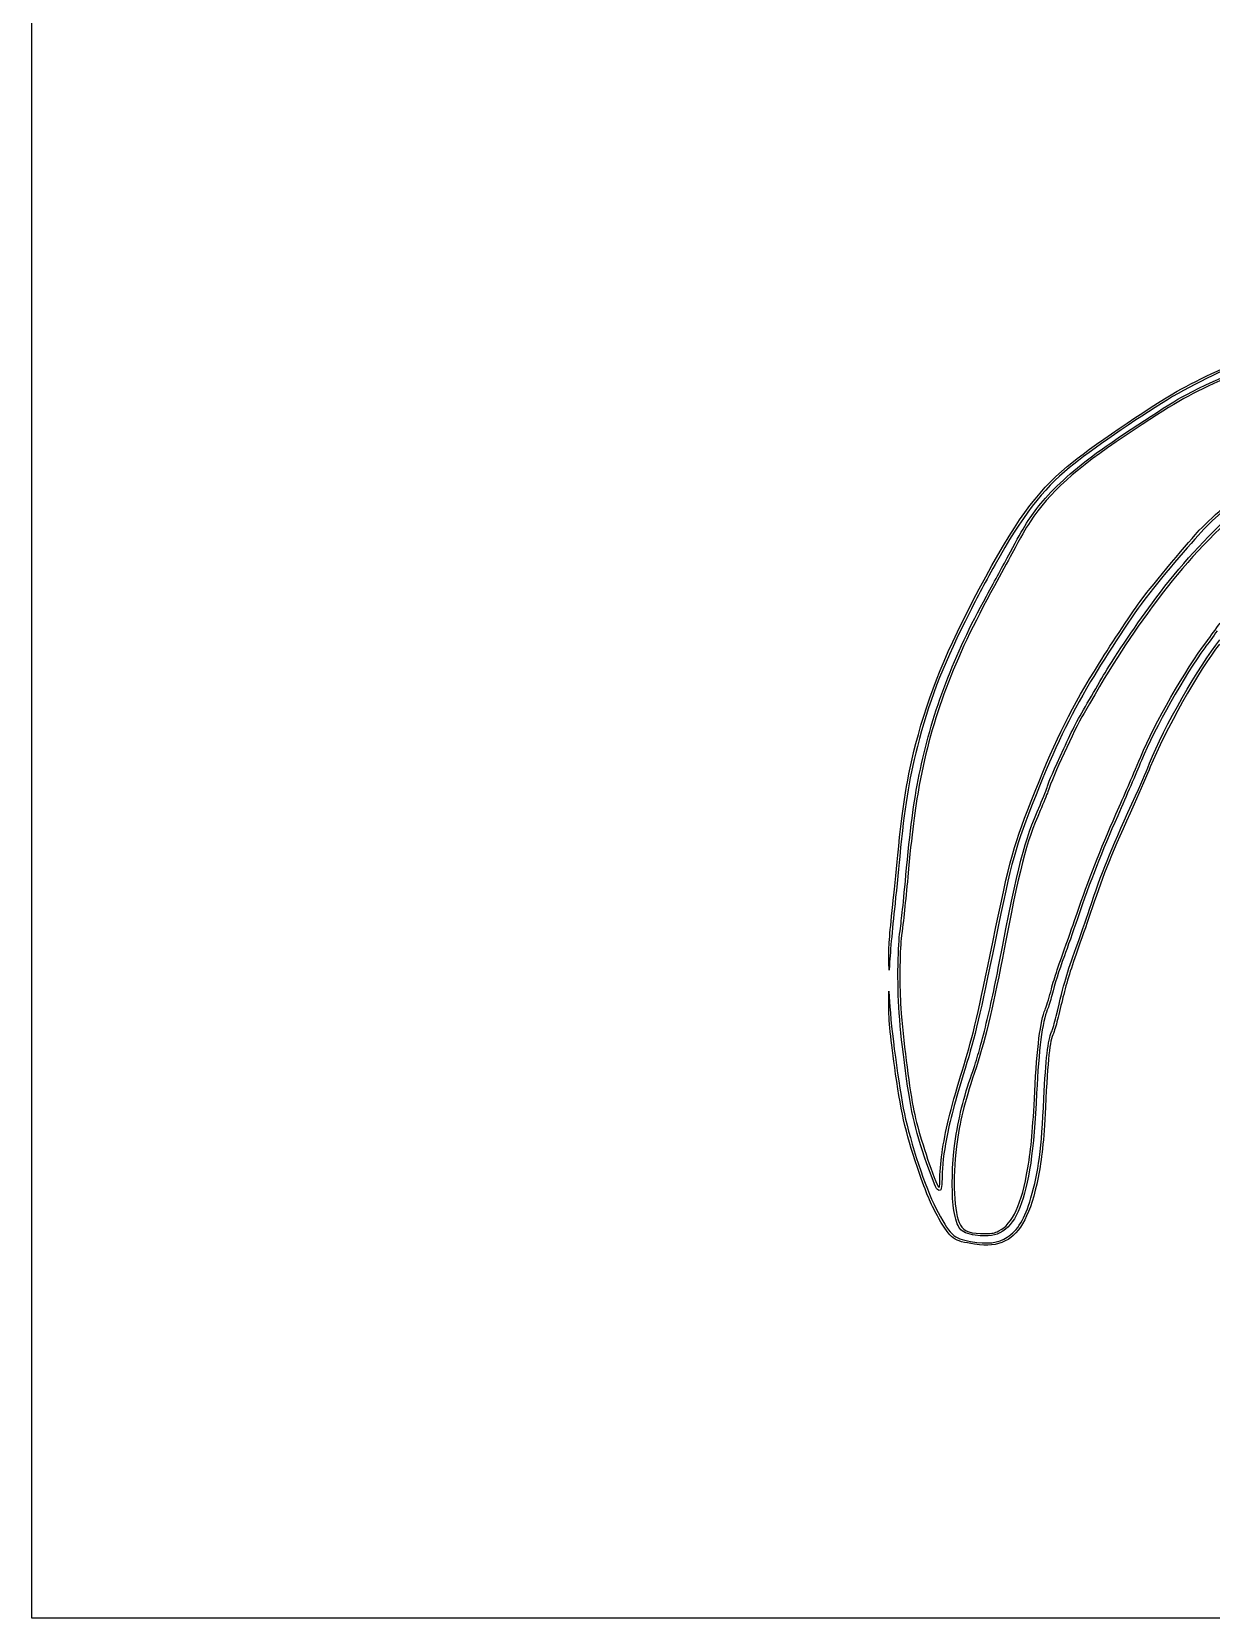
# Model space of a CAD drawing. Extents: x 0.09 to 7.29, y 6.89 to 11.9.
# Drawn here: x 0.104 to 0.673, y 8.774 to 9.539 of the extents above; entities that cross this region are included whole.
import ezdxf

# ---------------------------------------------------------------- set-up
doc = ezdxf.new("R2010")
doc.units = 0
doc.layers.add('Laag_1', color=7, linetype='CONTINUOUS')

msp = doc.modelspace()

# ---------------------------------------------------------------- linework, layer by layer
at = {"layer": 'Laag_1', "color": 1}
msp.add_lwpolyline([(0.104235, 8.773774), (0.104235, 10.240925), (7.257572, 10.240925), (7.257572, 8.773774)], close=True, dxfattribs=at)
at = {"layer": 'Laag_1', "color": 7}
for points in [[(0.517326, 9.091034)], [(0.55896, 8.958447)], [(0.570245, 8.960505)]]:
    msp.add_lwpolyline(points, close=True, dxfattribs=at)
msp.add_lwpolyline([(0.517307, 9.069359), (0.517363, 9.076158), (0.517645, 9.071013)], dxfattribs=at)
for points in [[(0.762, 9.402463), (0.714858, 9.391149), (0.678165, 9.377441), (0.65157, 9.36121)], [(0.658347, 9.362406), (0.670886, 9.369424), (0.697998, 9.380922), (0.716743, 9.387172)], [(0.656281, 9.365287), (0.666936, 9.3714), (0.6832, 9.378842), (0.698057, 9.384402)], [(0.676763, 9.3703), (0.660745, 9.363048), (0.655523, 9.360013), (0.631176, 9.343804)], [(0.603245, 9.328972), (0.614248, 9.338146), (0.641495, 9.356804), (0.656281, 9.365287)], [(0.615548, 9.334199), (0.624403, 9.340816), (0.650484, 9.358006), (0.658347, 9.362406)], [(0.65157, 9.36121), (0.636389, 9.351944), (0.614516, 9.336783), (0.604348, 9.328478)], [(0.631176, 9.343804), (0.607382, 9.327964), (0.594861, 9.31664), (0.585363, 9.302375)], [(0.733153, 9.340574), (0.702354, 9.324944), (0.671666, 9.297994), (0.646739, 9.264685)], [(0.723776, 9.340248), (0.704779, 9.329631), (0.685427, 9.315047), (0.670289, 9.299941)], [(0.590526, 9.311136), (0.596223, 9.318134), (0.605525, 9.326707), (0.615548, 9.334199)], [(0.646029, 9.265595), (0.668982, 9.296344), (0.69689, 9.321531), (0.726535, 9.338252)], [(0.560887, 9.270014), (0.577897, 9.30202), (0.588315, 9.316522), (0.603245, 9.328972)], [(0.604348, 9.328478), (0.591444, 9.317939), (0.581481, 9.304946), (0.568528, 9.281761)], [(0.666944, 9.298277), (0.674211, 9.305722), (0.685511, 9.315555), (0.695481, 9.323109)], [(0.575896, 9.287883), (0.582256, 9.299812), (0.585488, 9.304949), (0.590526, 9.311136)], [(0.585363, 9.302375), (0.583215, 9.299148), (0.58102, 9.295291), (0.576582, 9.286941)], [(0.639251, 9.265075), (0.644123, 9.271563), (0.663239, 9.294482), (0.666944, 9.298277)], [(0.670289, 9.299941), (0.665036, 9.294698), (0.650002, 9.277052), (0.641323, 9.265942)], [(0.564308, 9.266493), (0.569095, 9.275205), (0.571699, 9.280011), (0.575896, 9.287883)], [(0.576582, 9.286941), (0.574809, 9.283605), (0.571044, 9.27666), (0.568215, 9.271506)], [(0.568528, 9.281761), (0.562678, 9.271291), (0.560028, 9.266269), (0.554061, 9.25434)], [(0.530336, 9.195414), (0.536612, 9.21953), (0.545195, 9.240487), (0.560887, 9.270014)], [(0.568215, 9.271506), (0.548094, 9.234855), (0.538202, 9.208608), (0.531988, 9.175385)], [(0.532504, 9.183127), (0.538367, 9.210998), (0.54871, 9.238108), (0.564308, 9.266493)], [(0.646739, 9.264685), (0.633184, 9.246572), (0.625941, 9.235383), (0.611413, 9.210113)], [(0.641323, 9.265942), (0.635898, 9.258997), (0.622167, 9.238157), (0.614567, 9.225334)], [(0.618793, 9.234389), (0.624467, 9.243532), (0.635501, 9.260082), (0.639251, 9.265075)], [(0.621551, 9.229591), (0.626612, 9.238217), (0.637014, 9.253517), (0.646029, 9.265595)], [(0.554061, 9.25434), (0.542979, 9.232188), (0.536242, 9.214511), (0.531109, 9.194115)], [(0.675519, 9.249758), (0.673736, 9.247256), (0.671046, 9.243555), (0.669543, 9.241534)], [(0.670491, 9.244657), (0.672237, 9.246982), (0.675128, 9.250951), (0.676917, 9.253477)], [(0.638677, 9.189084), (0.645564, 9.205411), (0.660148, 9.230887), (0.670491, 9.244657)], [(0.669543, 9.241534), (0.660288, 9.229091), (0.6455, 9.202784), (0.639072, 9.187329)], [(0.642939, 9.186037), (0.649804, 9.203167), (0.66685, 9.233007), (0.676843, 9.245387)], [(0.676645, 9.243425), (0.667099, 9.231374), (0.649993, 9.200976), (0.643317, 9.1842)], [(0.587809, 9.172467), (0.598148, 9.198319), (0.605392, 9.212797), (0.618793, 9.234389)], [(0.614567, 9.225334), (0.604072, 9.207628), (0.597349, 9.193674), (0.58827, 9.170762)], [(0.614, 9.216728), (0.616434, 9.220871), (0.619832, 9.22666), (0.621551, 9.229591)], [(0.601579, 9.193025), (0.605929, 9.202499), (0.608305, 9.207031), (0.614, 9.216728)], [(0.611413, 9.210113), (0.6062, 9.201046), (0.596666, 9.180392), (0.593942, 9.172262)], [(0.52164, 9.141597), (0.524016, 9.166008), (0.526199, 9.179518), (0.530336, 9.195414)], [(0.531109, 9.194115), (0.526736, 9.176743), (0.524882, 9.16523), (0.52256, 9.141023)], [(0.593823, 9.1749), (0.59453, 9.177337), (0.596661, 9.182317), (0.601579, 9.193025)], [(0.626773, 9.161421), (0.631194, 9.171467), (0.633854, 9.177652), (0.638677, 9.189084)], [(0.639072, 9.187329), (0.636146, 9.180294), (0.63204, 9.170758), (0.6276, 9.160686)], [(0.634394, 9.166377), (0.63958, 9.177815), (0.640395, 9.17969), (0.642939, 9.186037)], [(0.525885, 9.135579), (0.527908, 9.157155), (0.529606, 9.169355), (0.532504, 9.183127)], [(0.643317, 9.1842), (0.64203, 9.180966), (0.638504, 9.172863), (0.635482, 9.166193)], [(0.531988, 9.175385), (0.529824, 9.163817), (0.528387, 9.152374), (0.526432, 9.131125)], [(0.56742, 9.099705), (0.575881, 9.141181), (0.577249, 9.146061), (0.587809, 9.172467)], [(0.58827, 9.170762), (0.577992, 9.14482), (0.576779, 9.14048), (0.568516, 9.10002)], [(0.590173, 9.16579), (0.591847, 9.169653), (0.59349, 9.173752), (0.593823, 9.1749)], [(0.593942, 9.172262), (0.593434, 9.170746), (0.591785, 9.166682), (0.590276, 9.163232)], [(0.570519, 9.089577), (0.57996, 9.138363), (0.582421, 9.147907), (0.590173, 9.16579)], [(0.590276, 9.163232), (0.583451, 9.147616), (0.580363, 9.135567), (0.572009, 9.091966)], [(0.614022, 9.115663), (0.619894, 9.133255), (0.623911, 9.143255), (0.634394, 9.166377)], [(0.635482, 9.166193), (0.624944, 9.142937), (0.6208, 9.132675), (0.615298, 9.116214)], [(0.608004, 9.113648), (0.613348, 9.129298), (0.619265, 9.144358), (0.626773, 9.161421)], [(0.6276, 9.160686), (0.619914, 9.143251), (0.614474, 9.129332), (0.608193, 9.111034)], [(0.519246, 9.117874), (0.519755, 9.122623), (0.520832, 9.133299), (0.52164, 9.141597)], [(0.52256, 9.141023), (0.521851, 9.13364), (0.520702, 9.122225), (0.520006, 9.115656)], [(0.522708, 9.105166), (0.523581, 9.111594), (0.524111, 9.116663), (0.525885, 9.135579)], [(0.526432, 9.131125), (0.525303, 9.118855), (0.524444, 9.110774), (0.52327, 9.101359)], [(0.517327, 9.091047), (0.517258, 9.098241), (0.517481, 9.101395), (0.519246, 9.117874)], [(0.520006, 9.115656), (0.518678, 9.103122), (0.517695, 9.091762), (0.51751, 9.086808)], [(0.608193, 9.111034), (0.606098, 9.104932), (0.603279, 9.096905), (0.601927, 9.093196)], [(0.602805, 9.098764), (0.604215, 9.102705), (0.606554, 9.109403), (0.608004, 9.113648)], [(0.607623, 9.0972), (0.609422, 9.1022), (0.612301, 9.110509), (0.614022, 9.115663)], [(0.615298, 9.116214), (0.613474, 9.110757), (0.610595, 9.102436), (0.6089, 9.097723)], [(0.521762, 9.088714), (0.521908, 9.096725), (0.522161, 9.101128), (0.522708, 9.105166)], [(0.52327, 9.101359), (0.522514, 9.095294), (0.522412, 9.077017), (0.523085, 9.068101)], [(0.553433, 9.040171), (0.557999, 9.055159), (0.560532, 9.065938), (0.56742, 9.099705)], [(0.568516, 9.10002), (0.561355, 9.064957), (0.558836, 9.054257), (0.554111, 9.038834)], [(0.595303, 9.075796), (0.597027, 9.082242), (0.598405, 9.086462), (0.602805, 9.098764)], [(0.597961, 9.06399), (0.602026, 9.08105), (0.602926, 9.084141), (0.607623, 9.0972)], [(0.6089, 9.097723), (0.605115, 9.087194), (0.602993, 9.080408), (0.601237, 9.073216)], [(0.51751, 9.086808), (0.517451, 9.085192), (0.517368, 9.087094), (0.517326, 9.091034)], [(0.525327, 9.037731), (0.522371, 9.059687), (0.521469, 9.072589), (0.521762, 9.088714)], [(0.572009, 9.091966), (0.56725, 9.06713), (0.563372, 9.051192), (0.558591, 9.036842)], [(0.563356, 9.05687), (0.565836, 9.066732), (0.568087, 9.07701), (0.570519, 9.089577)], [(0.601927, 9.093196), (0.599043, 9.085286), (0.597387, 9.080041), (0.59585, 9.073959)], [(0.592574, 9.067131), (0.593156, 9.068461), (0.594385, 9.07236), (0.595303, 9.075796)], [(0.59585, 9.073959), (0.595237, 9.071533), (0.594262, 9.068471), (0.593685, 9.067155)], [(0.601237, 9.073216), (0.600496, 9.070185), (0.599306, 9.065312), (0.598592, 9.062385)], [(0.520572, 9.036101), (0.518112, 9.053361), (0.517249, 9.062151), (0.517307, 9.069359)], [(0.517645, 9.071013), (0.518336, 9.058367), (0.522052, 9.030344), (0.524809, 9.016992)], [(0.523085, 9.068101), (0.524265, 9.052465), (0.526817, 9.031949), (0.529049, 9.020143)], [(0.587633, 9.027655), (0.588687, 9.048592), (0.590382, 9.062129), (0.592574, 9.067131)], [(0.593685, 9.067155), (0.591337, 9.061803), (0.589524, 9.047603), (0.588548, 9.02692)], [(0.595737, 9.056456), (0.596232, 9.057545), (0.597232, 9.060936), (0.597961, 9.06399)], [(0.556618, 9.034131), (0.559849, 9.043545), (0.560879, 9.047021), (0.563356, 9.05687)], [(0.59204, 9.024342), (0.592944, 9.043389), (0.594011, 9.05266), (0.595737, 9.056456)], [(0.598592, 9.062385), (0.597878, 9.059459), (0.596982, 9.056455), (0.596602, 9.05571)], [(0.596602, 9.05571), (0.594883, 9.052339), (0.593928, 9.043489), (0.592761, 9.020116)], [(0.532248, 8.987777), (0.525852, 9.006057), (0.523421, 9.016116), (0.520572, 9.036101)], [(0.5369, 8.989423), (0.530064, 9.008591), (0.528205, 9.016352), (0.525327, 9.037731)], [(0.554111, 9.038834), (0.549048, 9.022303), (0.546742, 9.013665), (0.54504, 9.004841)], [(0.546075, 9.014276), (0.547712, 9.021108), (0.548911, 9.025328), (0.553433, 9.040171)], [(0.548792, 9.000277), (0.55049, 9.012988), (0.55282, 9.023067), (0.556618, 9.034131)], [(0.558591, 9.036842), (0.553541, 9.021682), (0.551589, 9.013637), (0.549941, 9.001196)], [(0.588548, 9.02692), (0.587241, 8.999243), (0.584873, 8.983121), (0.580462, 8.971855)], [(0.584293, 8.990906), (0.585953, 9.000898), (0.586699, 9.009091), (0.587633, 9.027655)], [(0.529049, 9.020143), (0.530708, 9.011377), (0.53481, 8.997685), (0.539178, 8.986335)], [(0.585782, 8.976384), (0.58945, 8.988982), (0.590882, 8.999955), (0.59204, 9.024342)], [(0.592761, 9.020116), (0.591919, 9.003241), (0.591112, 8.995462), (0.589252, 8.986247)], [(0.524809, 9.016992), (0.527606, 9.003447), (0.535123, 8.980824), (0.539829, 8.971791)], [(0.541871, 8.98451), (0.541871, 8.992407), (0.543366, 9.002972), (0.546075, 9.014276)], [(0.54504, 9.004841), (0.543873, 8.998789), (0.542973, 8.991049), (0.542969, 8.987017)], [(0.548617, 8.970381), (0.547591, 8.97591), (0.547685, 8.99198), (0.548792, 9.000277)], [(0.549941, 9.001196), (0.547882, 8.985658), (0.548697, 8.968813), (0.55177, 8.963344)], [(0.541415, 8.966568), (0.537621, 8.97324), (0.536127, 8.976696), (0.532248, 8.987777)], [(0.541638, 8.980036), (0.54051, 8.980036), (0.539616, 8.981807), (0.5369, 8.989423)], [(0.542969, 8.987017), (0.542969, 8.9853), (0.542861, 8.983026), (0.542732, 8.981965)], [(0.570245, 8.960505), (0.576963, 8.963816), (0.581378, 8.973371), (0.584293, 8.990906)], [(0.539178, 8.986335), (0.541468, 8.980382), (0.54187, 8.980111), (0.541871, 8.98451)], [(0.542732, 8.981965), (0.542526, 8.980252), (0.542404, 8.980036), (0.541638, 8.980036)], [(0.589252, 8.986247), (0.585731, 8.968815), (0.580792, 8.959303), (0.573393, 8.955703)], [(0.539829, 8.971791), (0.546838, 8.958336), (0.548357, 8.956864), (0.556703, 8.955444)], [(0.580462, 8.971855), (0.578244, 8.966188), (0.575717, 8.962695), (0.572173, 8.960395)], [(0.574356, 8.957422), (0.579425, 8.960679), (0.582877, 8.96641), (0.585782, 8.976384)], [(0.558594, 8.954149), (0.5484, 8.955659), (0.547077, 8.956615), (0.541415, 8.966568)], [(0.551473, 8.96163), (0.550361, 8.963191), (0.549414, 8.966093), (0.548617, 8.970381)], [(0.558963, 8.958447), (0.555456, 8.958847), (0.552587, 8.960065), (0.551473, 8.96163)], [(0.55177, 8.963344), (0.553535, 8.960203), (0.556809, 8.959115), (0.564118, 8.959239)], [(0.556703, 8.955444), (0.565011, 8.95403), (0.569938, 8.954582), (0.574356, 8.957422)], [(0.572173, 8.960395), (0.568667, 8.958119), (0.56569, 8.95768), (0.55896, 8.958447)], [(0.564118, 8.959239), (0.567472, 8.959298), (0.568022, 8.95941), (0.570245, 8.960505)], [(0.573393, 8.955703), (0.56888, 8.953506), (0.565399, 8.953141), (0.558594, 8.954149)]]:
    msp.add_open_spline(points, degree=3, dxfattribs=at)

doc.saveas('drawing.dxf')
